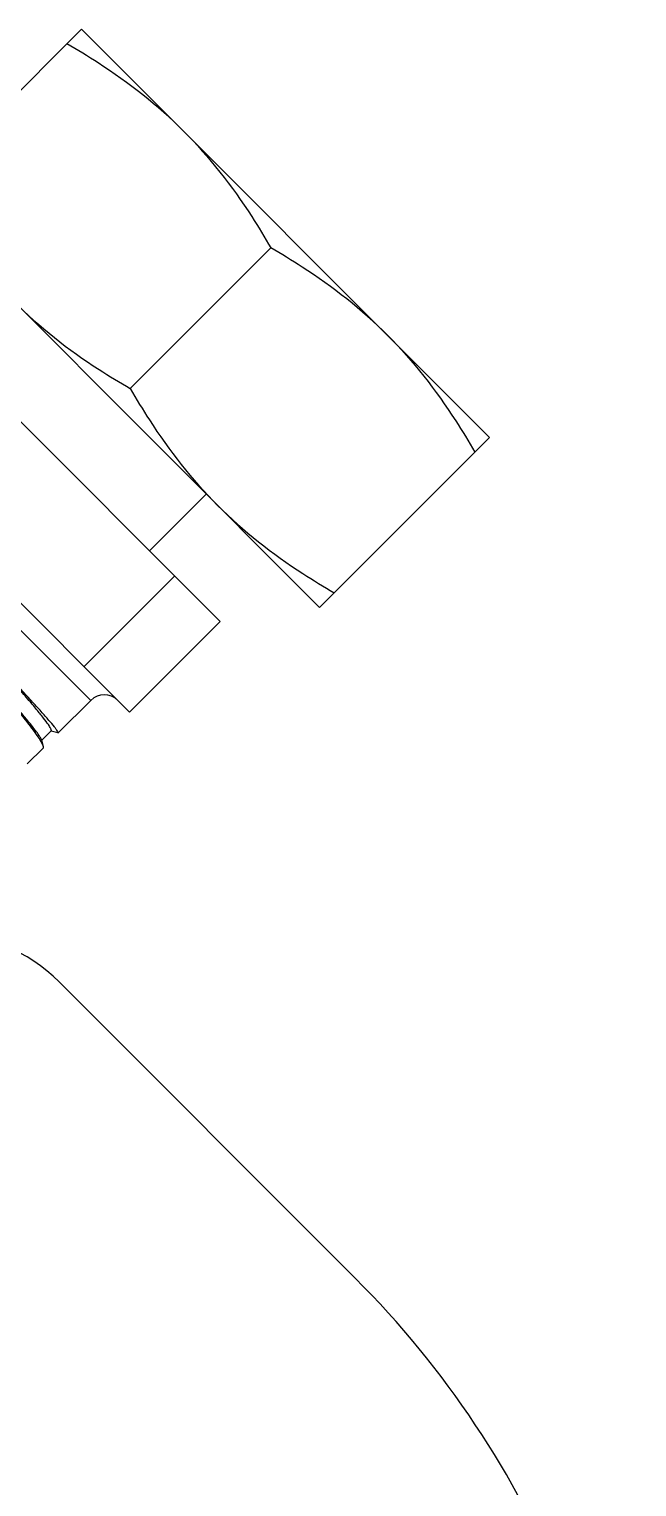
# Model space of a CAD drawing. Extents: x 1247970 to 1725648, y 860327 to 1277876.
# Drawn here: x 1318111.1 to 1318207.7, y 1201511.6 to 1201743 of the extents above; entities that cross this region are included whole.
import ezdxf

# ---------------------------------------------------------------- set-up
doc = ezdxf.new("R2010")
doc.units = 0
doc.header["$LTSCALE"] = 1000
doc.header["$MEASUREMENT"] = 0
doc.layers.get('0').update_dxf_attribs({"color": 254})
doc.layers.add('TK', color=4, linetype='Continuous')

# ---------------------------------------------------------------- blocks, each defined once
blk = doc.blocks.new('A$C7BF01818')
at = {"linetype": 'Continuous'}
for p, q in [((-2544.22, 8253.51), (-2571.22, 8226.52)), ((-2544.22, 8253.51), (-2479.43, 8188.72)), ((-2571.22, 8226.52), (-2506.43, 8161.73)), ((-2514.17, 8218.78), (-2536.49, 8196.46)), ((-2522.22, 8159.52), (-2573.42, 8210.72)), ((-2536.62, 8145.13), (-2587.82, 8196.33)), ((-2542.78, 8146.97), (-2585.98, 8190.16)), ((-2479.43, 8188.72), (-2506.43, 8161.73)), ((-2524.43, 8179.73), (-2533.43, 8170.73)), ((-2529.42, 8166.72), (-2543.82, 8152.33)), ((-2522.22, 8159.52), (-2536.62, 8145.13)), ((-2547.94, 8141.81), (-2542.78, 8146.97)), ((-2549.04, 8142.14), (-2550.57, 8140.61)), ((-2548, 8141.81), (-2549.05, 8142.09)), ((-2548, 8141.81), (-2547.94, 8141.81)), ((-2552.85, 8136.9), (-2550.35, 8139.41)), ((-2550.6, 8140.72), (-2550.33, 8139.68)), ((-2500.76, 8055.27), (-2547.81, 8102.33))]:
    blk.add_line(p, q, dxfattribs=at)
for centre, radius, start, end in [((-2540.62, 8144.81), 3.05, 45, 135), ((-2565.81, 8084.33), 25.45, 45, 135), ((-2608.74, 7947.29), 152.71, 0.0086, 45)]:
    blk.add_arc(centre, radius, start, end, dxfattribs=at)
for points, knots in [([(-2528.03, 8237.32), (-2532.12, 8241.41), (-2538.27, 8246.2), (-2544.88, 8250.21), (-2546.56, 8251.18)], [0, 0, 0, 0, 0.748734, 1, 1, 1, 1]), ([(-2528.03, 8237.32), (-2523.94, 8233.23), (-2519.14, 8227.07), (-2515.14, 8220.46), (-2514.17, 8218.78)], [0, 0, 0, 0, 0.748734, 1, 1, 1, 1]), ([(-2495.63, 8204.92), (-2499.72, 8209.01), (-2505.88, 8213.81), (-2512.48, 8217.81), (-2514.17, 8218.78)], [0, 0, 0, 0, 0.748734, 1, 1, 1, 1]), ([(-2555.02, 8210.32), (-2550.93, 8206.23), (-2544.78, 8201.43), (-2538.17, 8197.43), (-2536.49, 8196.46)], [0, 0, 0, 0, 0.748734, 1, 1, 1, 1]), ([(-2495.63, 8204.92), (-2491.54, 8200.83), (-2486.74, 8194.67), (-2482.74, 8188.07), (-2481.77, 8186.39)], [0, 0, 0, 0, 0.748734, 1, 1, 1, 1]), ([(-2536.49, 8196.46), (-2535.52, 8194.78), (-2531.52, 8188.17), (-2526.72, 8182.02), (-2522.63, 8177.93)], [0, 0, 0, 0, 0.251266, 1, 1, 1, 1]), ([(-2522.63, 8177.93), (-2518.54, 8173.84), (-2512.38, 8169.04), (-2505.78, 8165.03), (-2504.09, 8164.07)], [0, 0, 0, 0, 0.748734, 1, 1, 1, 1]), ([(-2547.94, 8141.81), (-2547.92, 8141.84), (-2547.96, 8141.96), (-2548.07, 8142.13), (-2548.27, 8142.42), (-2548.72, 8142.99), (-2549.52, 8143.93), (-2550.74, 8145.31), (-2552.3, 8147.03), (-2554.16, 8149.04), (-2556.28, 8151.33), (-2557.79, 8152.93), (-2558.58, 8153.77)], [0, 0, 0, 0, 0.005738, 0.019134, 0.040805, 0.070779, 0.155209, 0.27106, 0.416301, 0.588313, 0.78408, 1, 1, 1, 1]), ([(-2549.04, 8142.14), (-2548.97, 8142.22), (-2549.19, 8142.66), (-2549.56, 8143.24), (-2550.37, 8144.3), (-2551.45, 8145.63), (-2552.85, 8147.3), (-2555.25, 8150.05), (-2557.2, 8152.24), (-2558.58, 8153.77)], [0, 0, 0, 0, 0.021147, 0.073565, 0.158215, 0.273875, 0.418588, 0.589838, 1, 1, 1, 1]), ([(-2550.6, 8140.72), (-2550.65, 8140.9), (-2550.92, 8141.33), (-2551.46, 8142.11), (-2552.31, 8143.18), (-2553.94, 8145.16), (-2556.58, 8148.2), (-2558.87, 8150.77), (-2560.15, 8152.2)], [0, 0, 0, 0, 0.036338, 0.100465, 0.191874, 0.309308, 0.615028, 1, 1, 1, 1]), ([(-2560.15, 8152.2), (-2558.85, 8150.68), (-2556.5, 8147.93), (-2553.49, 8144.28), (-2551.59, 8141.84), (-2550.66, 8140.42), (-2550.39, 8139.9), (-2550.33, 8139.68)], [0, 0, 0, 0, 0.376924, 0.679521, 0.890722, 0.958383, 1, 1, 1, 1]), ([(-2550.33, 8139.68), (-2550.32, 8139.65), (-2550.3, 8139.56), (-2550.3, 8139.45), (-2550.35, 8139.41)], [0, 0, 0, 0, 0.336514, 1, 1, 1, 1])]:
    blk.add_open_spline(points, degree=3, knots=knots, dxfattribs=at)

msp = doc.modelspace()

# ---------------------------------------------------------------- block references
at = {"layer": 'TK'}
msp.add_blockref('A$C7BF01818', (1320663.7, 1193489.49), dxfattribs=at)

doc.saveas('drawing.dxf')
